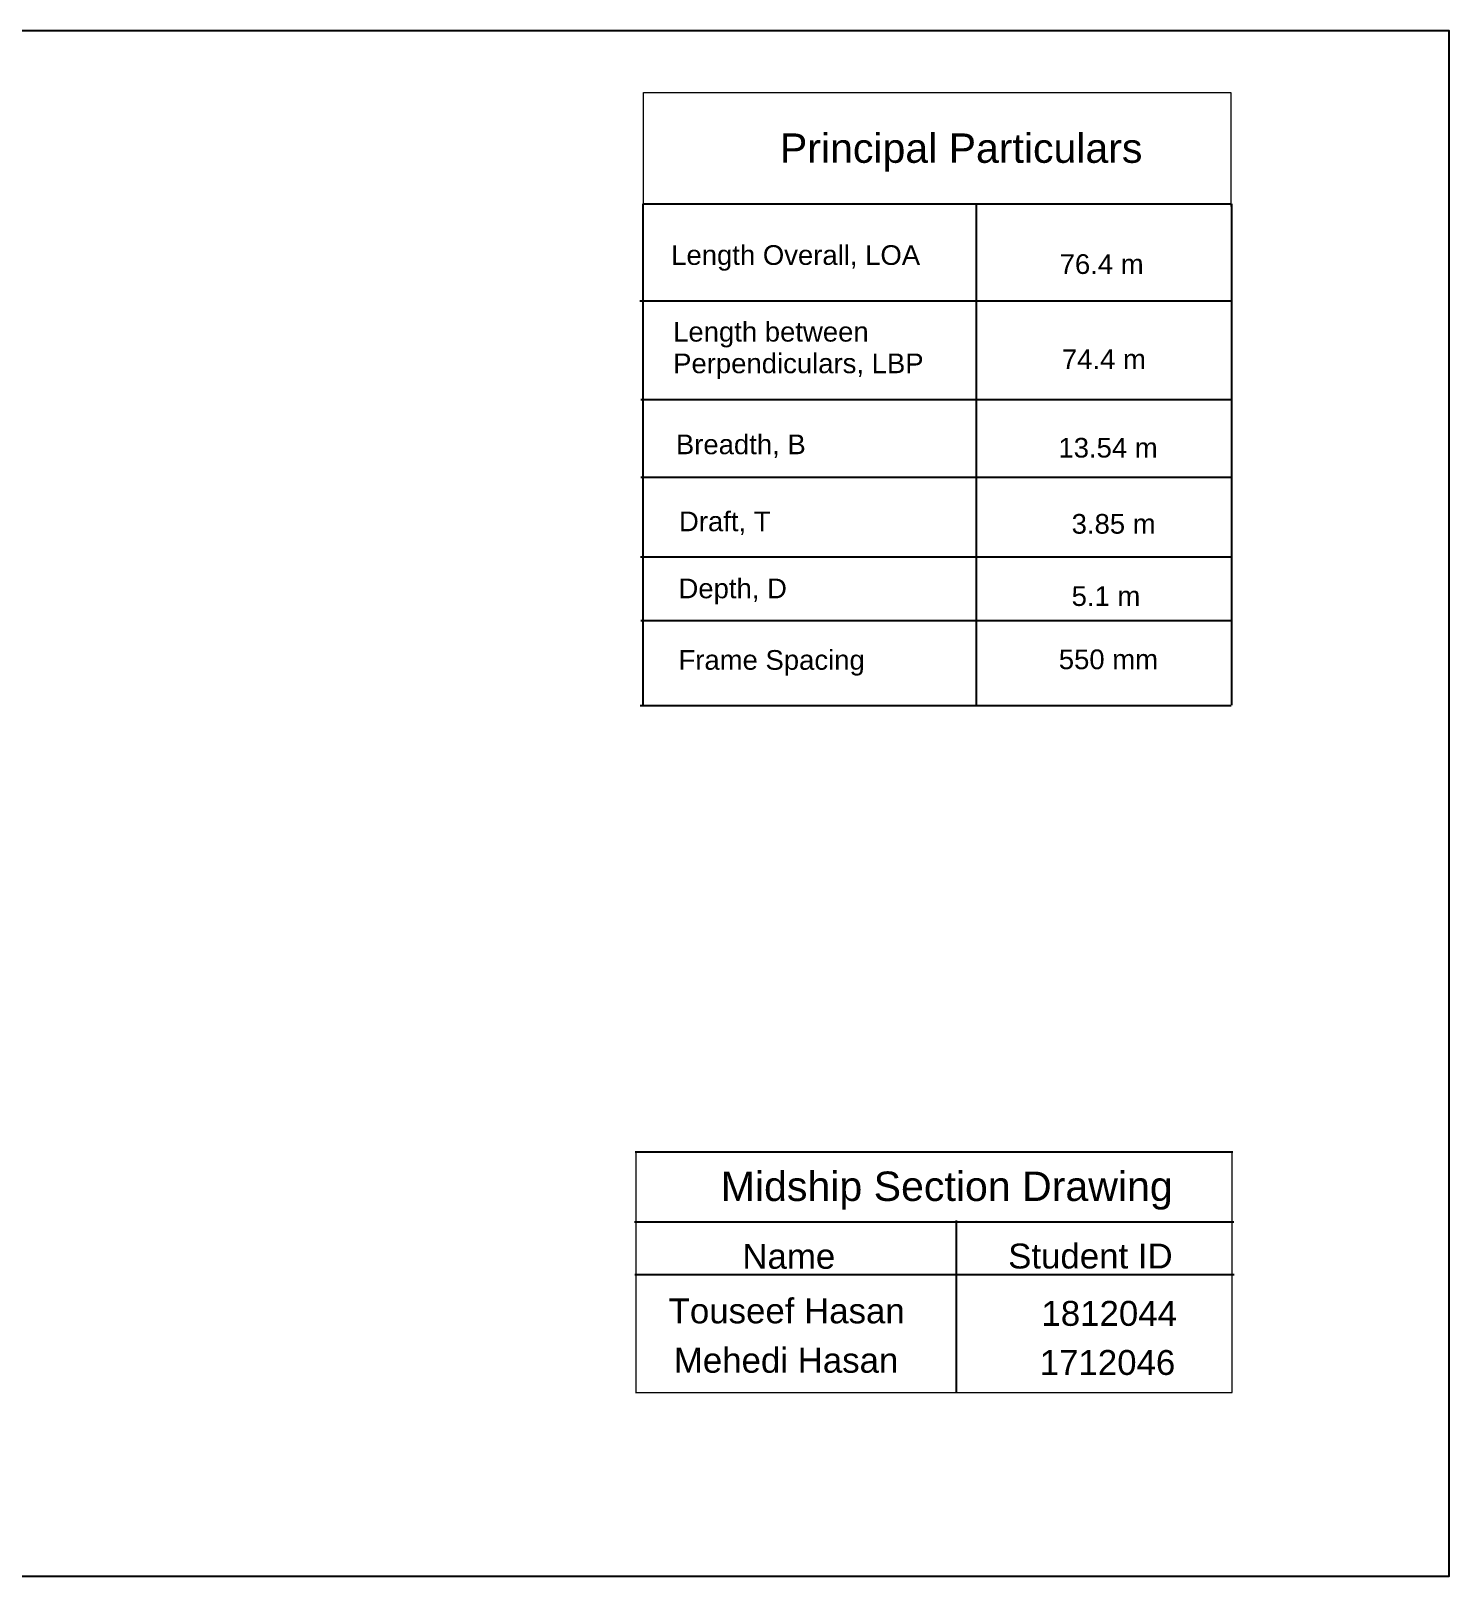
# Model space of a CAD drawing. Header units: inches. Extents: x 19.8 to 70.8, y 11.9 to 35.4.
# Drawn here: x 49.25 to 70.83, y 11.85 to 35.36 of the extents above; entities that cross this region are included whole.
import ezdxf

# ---------------------------------------------------------------- set-up
doc = ezdxf.new("R2010")
doc.units = ezdxf.units.IN
doc.header["$MEASUREMENT"] = 0
doc.linetypes.add('C_SOLID_M', pattern=[0])
doc.linetypes.add('DASHED2', pattern=[0.375, 0.25, -0.125])
doc.layers.add('1', color=7, linetype='Continuous')
doc.layers.add('DITTOS', color=2, linetype='C_SOLID_M')
doc.layers.add('Text', color=7, linetype='Continuous', lineweight=13)
doc.styles.get("Standard").update_dxf_attribs({"font": 'arial.ttf'})

msp = doc.modelspace()

# ---------------------------------------------------------------- linework, layer by layer
for p, q in [((58.563899977517, 32.72781561928002), (58.563899977517, 25.10288465458393)), ((58.56450966833906, 32.72752192832471), (67.51571446872175, 32.72752192832471)), ((63.63299400218085, 32.72226613808084), (63.63299400218085, 25.09733517338476)), ((67.51634882316021, 32.72738794464271), (67.51634882316021, 25.10245697994662)), ((58.51786952706371, 31.25180632975662), (67.51386849503739, 31.25180632975662)), ((58.53236424464552, 29.75148484548582), (67.51105302965638, 29.75148484548582)), ((58.53240556094183, 28.5708949758628), (67.51387964082893, 28.5708949758628)), ((58.52513312411991, 27.3574782971798), (67.51213263408683, 27.3574782971798)), ((58.53188459127094, 26.39160215768429), (67.5101444554757, 26.39160215768429)), ((58.52351218012369, 25.09650674169646), (67.51094868198714, 25.09650674169646)), ((67.53942208558124, 18.30380649152423), (58.4468186445256, 18.30380649152423)), ((58.43527847828009, 17.24496043868), (67.5537010048541, 17.24496043868)), ((63.32775370518016, 17.26158198125284), (63.32775370518016, 14.65415026613701)), ((58.44252359074664, 16.43919147271651), (67.55592522579622, 16.43919147271651))]:
    msp.add_line(p, q)
at = {"layer": 'DITTOS', "color": 2, "true_color": 0xffff00}
msp.add_lwpolyline([(19.77774868766886, 11.85384920377536), (70.82645836726743, 11.85384920377536), (70.82645836726743, 35.35803531580298), (19.77774868766886, 35.35803531580298)], close=True, dxfattribs=at)
at = {"layer": 'Text'}
for p, q in [((58.57098771654739, 32.71593996957944), (58.57098771654739, 34.42358574114371)), ((58.57098771654739, 34.42358574114371), (67.50500000290435, 34.42358574114371)), ((67.50500000290435, 34.42358574114371), (67.50500000290435, 32.68526788850625)), ((58.45409862901653, 18.29901935147643), (58.45409862901653, 14.63470637425613)), ((67.52785989402668, 14.64680731484048), (67.52785989402668, 18.29053517958563)), ((58.4571145927356, 14.64680731484048), (67.52785989402668, 14.64680731484048))]:
    msp.add_line(p, q, dxfattribs=at)

# ---------------------------------------------------------------- texts
at = {"layer": '1', "color": 5, "attachment_point": 7, "line_spacing_factor": 0.9638554216867471}
for s, insert, char_height, width in [('{\\C7;Principal Particulars}', (60.6480764336794, 33.21663904065005), 0.4467142550203247, 6.733006422053329), ('{\\C7;Length Overall, LOA}', (58.99375688967898, 31.70867933760282), 0.2991750724152984, 3.910903055067457), ('{\\C7;76.4 m}', (64.90275616916394, 31.65706033893198), 0.2991750724153068, 1.760807504516596), ('{\\C7;Length between \\PPerpendiculars, LBP}', (59.02342040709154, 30.06120047088212), 0.2991750724153068, 3.914507574012328), ('{\\C7;74.4 m}', (64.9364247217801, 30.21468068461114), 0.2991750724153068, 1.760807504516596), ('{\\C7;Breadth, B}', (59.06567404271149, 28.8633043308415), 0.2991750724153068, 4.448458562962851), ('{\\C7;13.54 m}', (64.88399865776219, 28.86400932221048), 0.2991750724153068, 1.760807504516596), ('{\\C7;Draft, T}', (59.11256621574798, 27.69184881751337), 0.2991750724153067, 4.509253199898178), ('{\\C7;3.85 m}', (65.08491871782877, 27.70606371111334), 0.2991750724153068, 1.524711513634636), ('{\\C7;Depth, D}', (59.10476665985297, 26.63754431041079), 0.2991750724153067, 4.509253199898178), ('{\\C7;5.1 m}', (65.08491871782877, 26.60688735957353), 0.2991750724153068, 1.524711513634636), ('{\\C7;Frame Spacing}', (59.10476665985297, 25.54992444962525), 0.2991750724153067, 4.509253199898178)]:
    msp.add_mtext(s, dxfattribs=dict(at, insert=insert, char_height=char_height, width=width))
at = {"layer": '1', "color": 5, "linetype": 'DASHED2', "insert": (64.88964048936015, 25.9482475347445), "char_height": 0.2991718168567262, "attachment_point": 1}
msp.add_mtext_dynamic_manual_height_columns('{\\C7;550 mm}', width=4.760614954699427, gutter_width=0.3789383367406285, heights=[0], dxfattribs=at)
at = {"layer": 'Text', "color": 7, "true_color": 0xffffff, "attachment_point": 7, "line_spacing_factor": 0.9638554216867471}
for s, insert, char_height, width in [('{\\C7;Midship Section Drawing}', (59.74736700737849, 17.42527317583119), 0.4472514852598732, 8.86683930325291), ('{\\C7;Student ID}', (64.11963076576507, 16.52740323390513), 0.3790710413674821, 7.515150019835518), ('{\\C7;Name}', (60.07669028931898, 16.52339366838663), 0.3790710413674821, 7.515150019835518), ('{\\C7;Touseef Hasan}', (58.9552232586726, 15.69319549661276), 0.3790710413674821, 7.515150019835518), ('{\\C7;1812044}', (64.62556597945789, 15.65524779286242), 0.3790710413674821, 7.515150019835518), ('{\\C7;Mehedi Hasan}', (59.03432385451961, 14.94178973401917), 0.3790710413674821, 7.515150019835518), ('{\\C7;1712046}', (64.60006130605518, 14.90838205213375), 0.3790710413674821, 7.515150019835518)]:
    msp.add_mtext(s, dxfattribs=dict(at, insert=insert, char_height=char_height, width=width))

doc.saveas('drawing.dxf')
